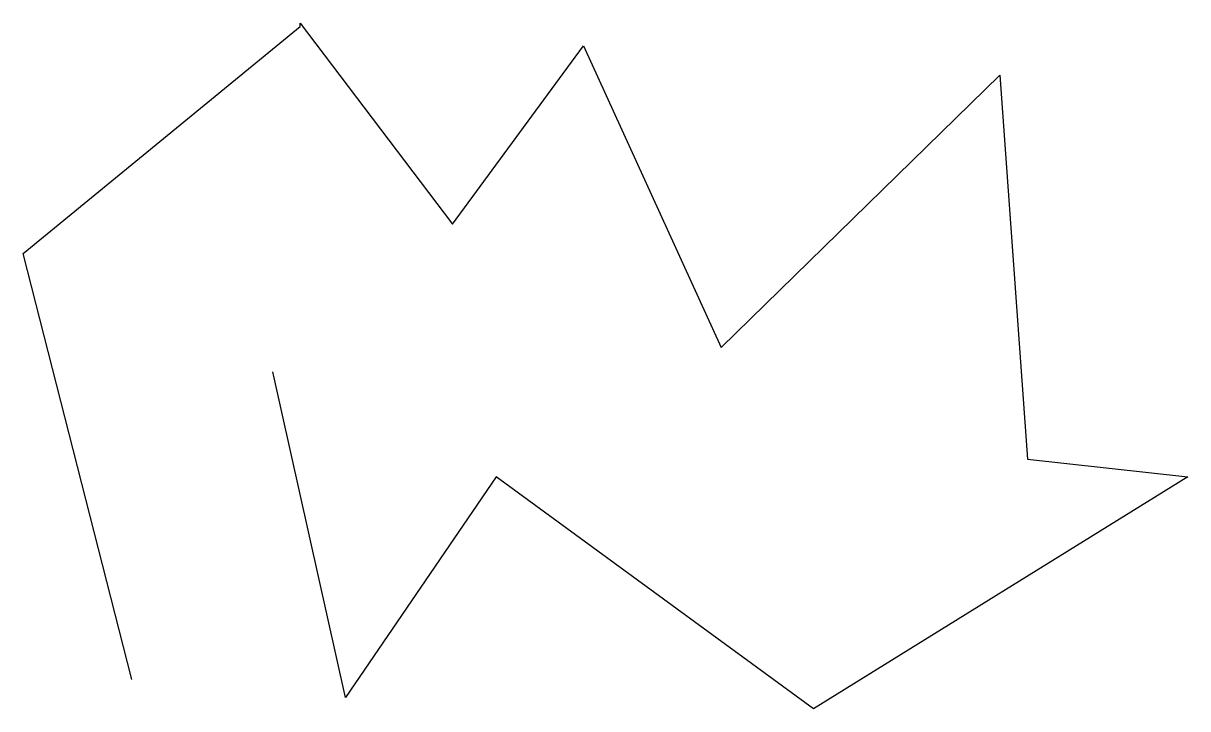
# Model space of a CAD drawing. Extents: x 13 to 732, y 239 to 662.
import ezdxf

# ---------------------------------------------------------------- set-up
doc = ezdxf.new("R2010")
doc.units = 0

msp = doc.modelspace()

# ---------------------------------------------------------------- linework, layer by layer
at = {"layer": 'layer-1', "color": 4}
for p, q in [((184, 660), (184, 662)), ((184, 662), (278, 538)), ((13, 520), (184, 660)), ((278, 538), (359, 648)), ((359, 648), (444, 462)), ((444, 462), (616, 630)), ((616, 630), (633, 393)), ((80, 257), (13, 520)), ((212, 246), (167, 447)), ((633, 393), (732, 382)), ((305, 382), (212, 246)), ((501, 239), (305, 382)), ((732, 382), (501, 239))]:
    msp.add_line(p, q, dxfattribs=at)

doc.saveas('drawing.dxf')
